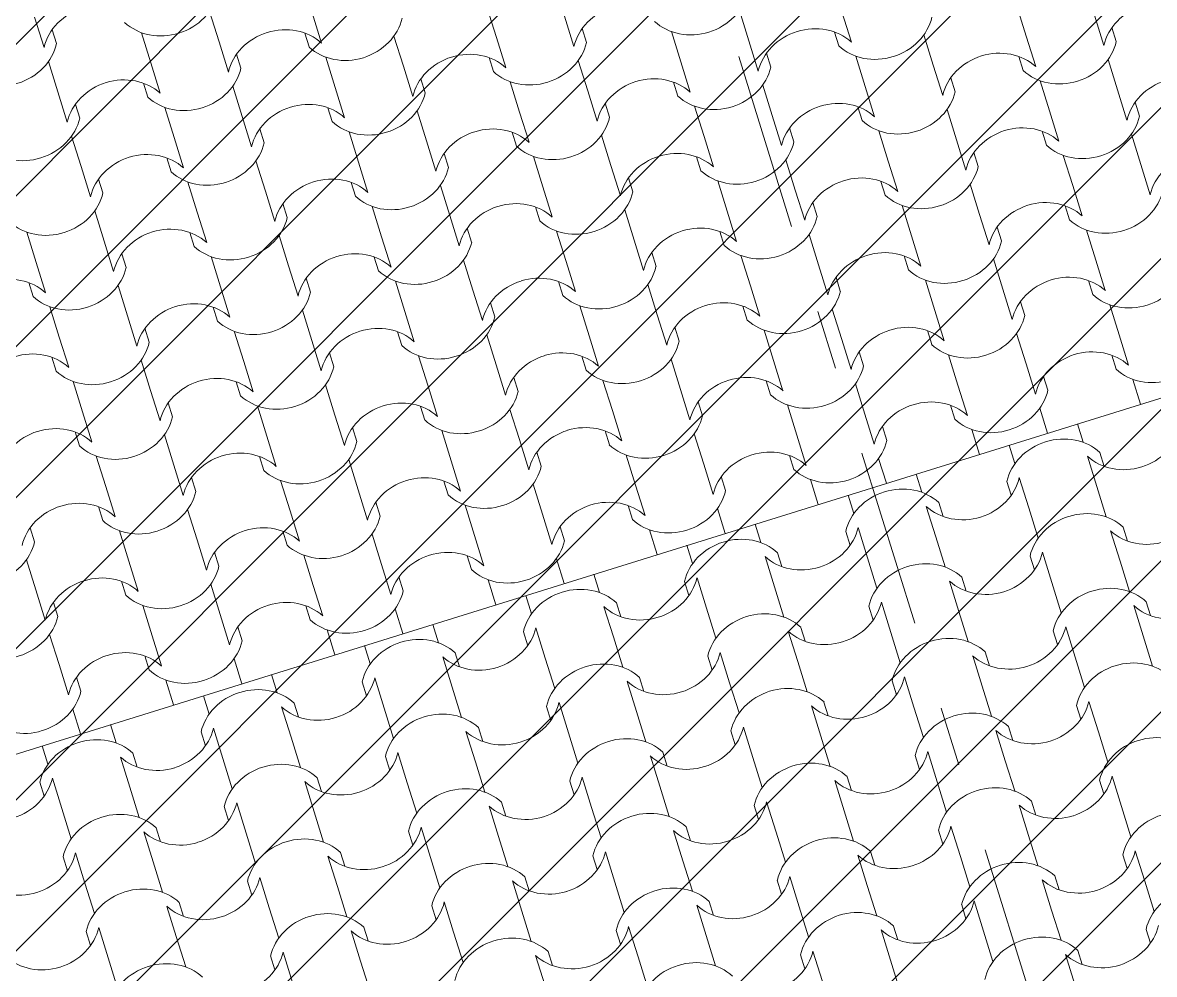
# Model space of a CAD drawing. Header units: metres. Extents: x -111189 to -108577, y -72951 to -72647.
# Drawn here: x -110192.994 to -110191.087, y -72661.361 to -72659.758 of the extents above; entities that cross this region are included whole.
import ezdxf

# ---------------------------------------------------------------- set-up
doc = ezdxf.new("R2010")
doc.units = ezdxf.units.M
doc.header["$MEASUREMENT"] = 0
doc.set_wipeout_variables(frame=1)
doc.linetypes.add('OTK - Traço Ponto CORTES_ALÇ', pattern=[0.6, 0.3, -0.15, 0, -0.15])
doc.linetypes.add('Wipeout_Contour', pattern=[1, 0, -1])
for name, color, linetype in [('02 - PASSEIOS', 7, 'Continuous'), ('03 - COBERTURA', 7, 'Continuous'), ('13 - IMPLANTAÇÃO (apoio).Layer Apoio', 7, 'Continuous'), ('14 - CORTES.Marcadores', 7, 'Continuous')]:
    doc.layers.add(name, color=color, linetype=linetype)

# ---------------------------------------------------------------- blocks, each defined once
blk = doc.blocks.new('Malha_8_1', base_point=(-111182.45, -72914.5203))
at = {"color": 254, "linetype": 'Wipeout_Contour', "lineweight": 0, "ltscale": 1861428.278801215}
blk.add_wipeout([(-111182.45, -72914.5203), (-111181.1398, -72916.9324), (-111179.283, -72920.3506), (-111178.6992, -72921.4255), (-111173.1932, -72931.5618), (-111171.3979, -72934.867), (-111163.9365, -72948.6033), (-111162.5896, -72948.18), (-111170.1617, -72934.1975), (-111171.9536, -72930.8885), (-111177.4458, -72920.7467), (-111178.0283, -72919.6711), (-111179.8807, -72916.2505), (-111181.0503, -72914.0907)], dxfattribs=at).dxf.layer = '02 - PASSEIOS'
blk = doc.blocks.new('Cobertura_1_1', base_point=(-111163.2146, -72915.6944))
at = {"layer": '03 - COBERTURA', "color": 253, "linetype": 'Continuous', "lineweight": 9}
for p, q in [((-111168.2778, -72922.245), (-111168.2619, -72922.296)), ((-111167.8102, -72922.2376), (-111167.7943, -72922.2886)), ((-111167.3846, -72922.2432), (-111167.3687, -72922.2942)), ((-111167.2119, -72922.2455), (-111167.196, -72922.2965)), ((-111166.917, -72922.2358), (-111166.9011, -72922.2868)), ((-111168.5727, -72922.2547), (-111168.5568, -72922.3057)), ((-111168.1051, -72922.2472), (-111168.0892, -72922.2983)), ((-111167.6795, -72922.2529), (-111167.6636, -72922.3039)), ((-111166.7863, -72922.2511), (-111166.7705, -72922.3021)), ((-111168.5431, -72922.2757), (-111168.5358, -72922.2991)), ((-111168.3926, -72922.2807), (-111168.3767, -72922.3317)), ((-111168.1175, -72922.2813), (-111168.1102, -72922.3048)), ((-111167.6499, -72922.2739), (-111167.6426, -72922.2974)), ((-111167.4994, -72922.2789), (-111167.4836, -72922.3299)), ((-111167.2243, -72922.2796), (-111167.217, -72922.303)), ((-111167.0738, -72922.2846), (-111167.058, -72922.3356)), ((-111166.7567, -72922.2722), (-111166.7494, -72922.2956)), ((-111168.2619, -72922.296), (-111168.2461, -72922.347)), ((-111167.967, -72922.2863), (-111167.9512, -72922.3373)), ((-111167.7943, -72922.2886), (-111167.7785, -72922.3396)), ((-111167.3687, -72922.2942), (-111167.3529, -72922.3453)), ((-111166.9011, -72922.2868), (-111166.8853, -72922.3378)), ((-111168.2323, -72922.317), (-111168.225, -72922.3405)), ((-111168.0818, -72922.322), (-111168.066, -72922.373)), ((-111167.8068, -72922.3227), (-111167.7995, -72922.3461)), ((-111167.3392, -72922.3153), (-111167.3319, -72922.3387)), ((-111167.1886, -72922.3203), (-111167.1728, -72922.3713)), ((-111166.9136, -72922.3209), (-111166.9063, -72922.3444)), ((-111168.5494, -72922.3294), (-111168.5336, -72922.3805)), ((-111168.3767, -72922.3317), (-111168.3609, -72922.3827)), ((-111167.9512, -72922.3373), (-111167.9353, -72922.3884)), ((-111167.6563, -72922.3277), (-111167.6404, -72922.3787)), ((-111167.4836, -72922.3299), (-111167.4677, -72922.3809)), ((-111167.058, -72922.3356), (-111167.0421, -72922.3866)), ((-111166.7631, -72922.3259), (-111166.7472, -72922.3769)), ((-111167.9216, -72922.3584), (-111167.9143, -72922.3818)), ((-111167.0284, -72922.3566), (-111167.0211, -72922.3801)), ((-111168.3892, -72922.3658), (-111168.3819, -72922.3892)), ((-111168.2387, -72922.3708), (-111168.2228, -72922.4218)), ((-111168.066, -72922.373), (-111168.0501, -72922.4241)), ((-111167.7711, -72922.3634), (-111167.7552, -72922.4144)), ((-111167.6404, -72922.3787), (-111167.6245, -72922.4297)), ((-111167.496, -72922.364), (-111167.4887, -72922.3875)), ((-111167.3455, -72922.369), (-111167.3296, -72922.42)), ((-111167.1728, -72922.3713), (-111167.1569, -72922.4223)), ((-111166.8779, -72922.3616), (-111166.862, -72922.4126)), ((-111166.7472, -72922.3769), (-111166.7314, -72922.4279)), ((-111168.5336, -72922.3805), (-111168.5177, -72922.4315)), ((-111166.7176, -72922.398), (-111166.7103, -72922.4214)), ((-111168.504, -72922.4015), (-111168.4967, -72922.4249)), ((-111168.3535, -72922.4065), (-111168.3376, -72922.4575)), ((-111168.0784, -72922.4071), (-111168.0711, -72922.4306)), ((-111167.9279, -72922.4121), (-111167.912, -72922.4631)), ((-111167.7552, -72922.4144), (-111167.7393, -72922.4654)), ((-111167.6108, -72922.3997), (-111167.6035, -72922.4232)), ((-111167.4603, -72922.4047), (-111167.4444, -72922.4557)), ((-111167.1852, -72922.4054), (-111167.1779, -72922.4288)), ((-111167.0347, -72922.4104), (-111167.0189, -72922.4614)), ((-111166.862, -72922.4126), (-111166.8462, -72922.4636)), ((-111168.2228, -72922.4218), (-111168.207, -72922.4728)), ((-111167.3296, -72922.42), (-111167.3138, -72922.471)), ((-111168.5103, -72922.4552), (-111168.4945, -72922.5062)), ((-111168.1932, -72922.4428), (-111168.1859, -72922.4663)), ((-111168.0427, -72922.4478), (-111168.0269, -72922.4988)), ((-111167.7677, -72922.4485), (-111167.7604, -72922.4719)), ((-111167.6171, -72922.4535), (-111167.6013, -72922.5045)), ((-111167.4444, -72922.4557), (-111167.4286, -72922.5067)), ((-111167.3001, -72922.4411), (-111167.2928, -72922.4645)), ((-111167.1495, -72922.446), (-111167.1337, -72922.4971)), ((-111166.8745, -72922.4467), (-111166.8672, -72922.4702)), ((-111166.724, -72922.4517), (-111166.7081, -72922.5027)), ((-111168.3376, -72922.4575), (-111168.3218, -72922.5085)), ((-111167.912, -72922.4631), (-111167.8962, -72922.5141)), ((-111167.0189, -72922.4614), (-111167.003, -72922.5124)), ((-111168.3501, -72922.4916), (-111168.3428, -72922.515)), ((-111167.8825, -72922.4842), (-111167.8752, -72922.5076)), ((-111167.732, -72922.4892), (-111167.7161, -72922.5402)), ((-111167.4569, -72922.4898), (-111167.4496, -72922.5133)), ((-111166.9893, -72922.4824), (-111166.982, -72922.5059)), ((-111166.8388, -72922.4874), (-111166.8229, -72922.5384)), ((-111168.4945, -72922.5062), (-111168.4786, -72922.5573)), ((-111168.1996, -72922.4966), (-111168.1837, -72922.5476)), ((-111168.0269, -72922.4988), (-111168.011, -72922.5498)), ((-111167.6013, -72922.5045), (-111167.5854, -72922.5555)), ((-111167.3064, -72922.4948), (-111167.2905, -72922.5458)), ((-111167.1337, -72922.4971), (-111167.1178, -72922.5481)), ((-111166.7081, -72922.5027), (-111166.6923, -72922.5537)), ((-111168.4649, -72922.5273), (-111168.4576, -72922.5507)), ((-111168.3144, -72922.5323), (-111168.2985, -72922.5833)), ((-111168.0393, -72922.5329), (-111168.032, -72922.5564)), ((-111167.5717, -72922.5255), (-111167.5644, -72922.549)), ((-111167.4212, -72922.5305), (-111167.4053, -72922.5815)), ((-111167.1461, -72922.5312), (-111167.1388, -72922.5546)), ((-111168.1837, -72922.5476), (-111168.1678, -72922.5986)), ((-111167.8888, -72922.5379), (-111167.8729, -72922.5889)), ((-111167.7161, -72922.5402), (-111167.7002, -72922.5912)), ((-111167.2905, -72922.5458), (-111167.2747, -72922.5968)), ((-111166.9956, -72922.5361), (-111166.9798, -72922.5872)), ((-111166.8229, -72922.5384), (-111166.8071, -72922.5894)), ((-111168.1541, -72922.5686), (-111168.1468, -72922.5921)), ((-111167.2609, -72922.5668), (-111167.2537, -72922.5903)), ((-111168.4712, -72922.581), (-111168.4554, -72922.632)), ((-111168.2985, -72922.5833), (-111168.2827, -72922.6343)), ((-111168.0036, -72922.5736), (-111167.9878, -72922.6246)), ((-111167.8729, -72922.5889), (-111167.8571, -72922.6399)), ((-111167.7285, -72922.5743), (-111167.7213, -72922.5977)), ((-111167.578, -72922.5793), (-111167.5622, -72922.6303)), ((-111167.4053, -72922.5815), (-111167.3895, -72922.6325)), ((-111167.1104, -72922.5718), (-111167.0946, -72922.6228)), ((-111166.9798, -72922.5872), (-111166.9639, -72922.6382)), ((-111166.8354, -72922.5725), (-111166.8281, -72922.5959)), ((-111166.9502, -72922.6082), (-111166.9429, -72922.6316)), ((-111168.586, -72922.6167), (-111168.5702, -72922.6677)), ((-111168.311, -72922.6174), (-111168.3037, -72922.6408)), ((-111168.1605, -72922.6224), (-111168.1446, -72922.6734)), ((-111167.9878, -72922.6246), (-111167.9719, -72922.6756)), ((-111167.8434, -72922.61), (-111167.8361, -72922.6334)), ((-111167.6929, -72922.6149), (-111167.677, -72922.666)), ((-111167.4178, -72922.6156), (-111167.4105, -72922.6391)), ((-111167.2673, -72922.6206), (-111167.2514, -72922.6716)), ((-111167.0946, -72922.6228), (-111167.0787, -72922.6739)), ((-111166.7997, -72922.6132), (-111166.7838, -72922.6642)), ((-111168.4554, -72922.632), (-111168.4395, -72922.683)), ((-111167.5622, -72922.6303), (-111167.5463, -72922.6813)), ((-111168.4258, -72922.6531), (-111168.4185, -72922.6765)), ((-111168.2753, -72922.658), (-111168.2594, -72922.7091)), ((-111168.0002, -72922.6587), (-111167.9929, -72922.6822)), ((-111167.8497, -72922.6637), (-111167.8338, -72922.7147)), ((-111167.677, -72922.666), (-111167.6611, -72922.717)), ((-111167.5326, -72922.6513), (-111167.5253, -72922.6747)), ((-111167.3821, -72922.6563), (-111167.3662, -72922.7073)), ((-111167.107, -72922.6569), (-111167.0997, -72922.6804)), ((-111166.9565, -72922.6619), (-111166.9407, -72922.7129)), ((-111166.7838, -72922.6642), (-111166.768, -72922.7152)), ((-111168.5702, -72922.6677), (-111168.5543, -72922.7187)), ((-111168.1446, -72922.6734), (-111168.1287, -72922.7244)), ((-111167.2514, -72922.6716), (-111167.2356, -72922.7226)), ((-111168.5826, -72922.7018), (-111168.5753, -72922.7253)), ((-111168.115, -72922.6944), (-111168.1077, -72922.7179)), ((-111167.9645, -72922.6994), (-111167.9487, -72922.7504)), ((-111167.6894, -72922.7), (-111167.6822, -72922.7235)), ((-111167.2218, -72922.6926), (-111167.2146, -72922.7161)), ((-111167.0713, -72922.6976), (-111167.0555, -72922.7486)), ((-111166.7963, -72922.6983), (-111166.789, -72922.7217)), ((-111168.4321, -72922.7068), (-111168.4163, -72922.7578)), ((-111168.2594, -72922.7091), (-111168.2436, -72922.7601)), ((-111167.8338, -72922.7147), (-111167.818, -72922.7657)), ((-111167.5389, -72922.705), (-111167.5231, -72922.7561)), ((-111167.3662, -72922.7073), (-111167.3504, -72922.7583)), ((-111166.9407, -72922.7129), (-111166.9248, -72922.764)), ((-111168.5469, -72922.7425), (-111168.5311, -72922.7935)), ((-111167.8043, -72922.7357), (-111167.797, -72922.7592)), ((-111167.6538, -72922.7407), (-111167.6379, -72922.7917)), ((-111167.3787, -72922.7414), (-111167.3714, -72922.7648)), ((-111166.9111, -72922.734), (-111166.9038, -72922.7574)), ((-111166.7606, -72922.739), (-111166.7447, -72922.79)), ((-111168.4163, -72922.7578), (-111168.4004, -72922.8088)), ((-111168.2719, -72922.7432), (-111168.2646, -72922.7666)), ((-111168.1214, -72922.7481), (-111168.1055, -72922.7992)), ((-111167.9487, -72922.7504), (-111167.9328, -72922.8014)), ((-111167.5231, -72922.7561), (-111167.5072, -72922.8071)), ((-111167.2282, -72922.7464), (-111167.2123, -72922.7974)), ((-111167.0555, -72922.7486), (-111167.0396, -72922.7997)), ((-111168.3867, -72922.7788), (-111168.3794, -72922.8023)), ((-111167.4935, -72922.7771), (-111167.4862, -72922.8005)), ((-111168.5311, -72922.7935), (-111168.5152, -72922.8445)), ((-111168.2362, -72922.7838), (-111168.2203, -72922.8349)), ((-111168.1055, -72922.7992), (-111168.0896, -72922.8502)), ((-111167.9611, -72922.7845), (-111167.9538, -72922.808)), ((-111167.8106, -72922.7895), (-111167.7947, -72922.8405)), ((-111167.6379, -72922.7917), (-111167.622, -72922.8428)), ((-111167.343, -72922.7821), (-111167.3271, -72922.8331)), ((-111167.2123, -72922.7974), (-111167.1965, -72922.8484)), ((-111167.0679, -72922.7827), (-111167.0606, -72922.8062)), ((-111166.9174, -72922.7877), (-111166.9016, -72922.8387)), ((-111166.7447, -72922.79), (-111166.7289, -72922.841)), ((-111167.1827, -72922.8184), (-111167.1755, -72922.8419)), ((-111168.5435, -72922.8276), (-111168.5362, -72922.8511)), ((-111168.393, -72922.8326), (-111168.3772, -72922.8836)), ((-111168.2203, -72922.8349), (-111168.2045, -72922.8859)), ((-111168.0759, -72922.8202), (-111168.0686, -72922.8436)), ((-111167.9254, -72922.8252), (-111167.9096, -72922.8762)), ((-111167.6503, -72922.8258), (-111167.6431, -72922.8493)), ((-111167.4998, -72922.8308), (-111167.484, -72922.8818)), ((-111167.3271, -72922.8331), (-111167.3113, -72922.8841)), ((-111167.0322, -72922.8234), (-111167.0164, -72922.8744)), ((-111166.7572, -72922.8241), (-111166.7499, -72922.8475)), ((-111167.7947, -72922.8405), (-111167.7789, -72922.8915)), ((-111166.9016, -72922.8387), (-111166.8857, -72922.8898)), ((-111168.5078, -72922.8683), (-111168.492, -72922.9193)), ((-111168.2328, -72922.8689), (-111168.2255, -72922.8924)), ((-111168.0823, -72922.8739), (-111168.0664, -72922.9249)), ((-111167.9096, -72922.8762), (-111167.8937, -72922.9272)), ((-111167.7652, -72922.8615), (-111167.7579, -72922.885)), ((-111167.6147, -72922.8665), (-111167.5988, -72922.9175)), ((-111167.3396, -72922.8672), (-111167.3323, -72922.8906)), ((-111167.1891, -72922.8722), (-111167.1732, -72922.9232)), ((-111167.0164, -72922.8744), (-111167.0005, -72922.9254)), ((-111166.872, -72922.8598), (-111166.8647, -72922.8832)), ((-111166.7215, -72922.8648), (-111166.7084, -72922.9067)), ((-111168.3772, -72922.8836), (-111168.3613, -72922.9346)), ((-111167.484, -72922.8818), (-111167.4681, -72922.9329)), ((-111168.3476, -72922.9046), (-111168.3403, -72922.9281)), ((-111168.1971, -72922.9096), (-111168.1812, -72922.9606)), ((-111167.922, -72922.9103), (-111167.9147, -72922.9337)), ((-111167.4544, -72922.9029), (-111167.4471, -72922.9263)), ((-111167.3039, -72922.9079), (-111167.288, -72922.9589)), ((-111167.0288, -72922.9085), (-111167.0215, -72922.932)), ((-111166.8783, -72922.9135), (-111166.8653, -72922.9554)), ((-111168.492, -72922.9193), (-111168.4761, -72922.9703)), ((-111168.0664, -72922.9249), (-111168.0505, -72922.976)), ((-111167.7715, -72922.9153), (-111167.7556, -72922.9663)), ((-111167.5988, -72922.9175), (-111167.5829, -72922.9685)), ((-111167.1732, -72922.9232), (-111167.1574, -72922.9742)), ((-111168.0368, -72922.946), (-111168.0295, -72922.9694)), ((-111167.8863, -72922.951), (-111167.8705, -72923.002)), ((-111167.6112, -72922.9516), (-111167.6039, -72922.9751)), ((-111167.1436, -72922.9442), (-111167.1363, -72922.9677)), ((-111166.9931, -72922.9492), (-111166.9801, -72922.9911)), ((-111168.5044, -72922.9534), (-111168.4971, -72922.9768)), ((-111168.3539, -72922.9584), (-111168.3381, -72923.0094)), ((-111168.1812, -72922.9606), (-111168.1654, -72923.0117)), ((-111167.7556, -72922.9663), (-111167.7398, -72923.0173)), ((-111167.4607, -72922.9566), (-111167.4449, -72923.0076)), ((-111167.288, -72922.9589), (-111167.2722, -72923.0099)), ((-111167.7261, -72922.9873), (-111167.7188, -72923.0108)), ((-111168.4687, -72922.9941), (-111168.4529, -72923.0451)), ((-111168.3381, -72923.0094), (-111168.3222, -72923.0604)), ((-111168.1937, -72922.9947), (-111168.1864, -72923.0182)), ((-111168.0432, -72922.9997), (-111168.0273, -72923.0507)), ((-111167.8705, -72923.002), (-111167.8546, -72923.053)), ((-111167.5756, -72922.9923), (-111167.5597, -72923.0433)), ((-111167.4449, -72923.0076), (-111167.429, -72923.0586)), ((-111167.3005, -72922.993), (-111167.2932, -72923.0164)), ((-111167.15, -72922.998), (-111167.1369, -72923.0399)), ((-111167.4153, -72923.0287), (-111167.408, -72923.0521)), ((-111168.4529, -72923.0451), (-111168.437, -72923.0961)), ((-111168.3085, -72923.0304), (-111168.3012, -72923.0539)), ((-111168.158, -72923.0354), (-111168.1421, -72923.0864)), ((-111167.8829, -72923.0361), (-111167.8756, -72923.0595)), ((-111167.7324, -72923.0411), (-111167.7165, -72923.0921)), ((-111167.5597, -72923.0433), (-111167.5438, -72923.0943)), ((-111167.2648, -72923.0337), (-111167.2518, -72923.0756)), ((-111168.0273, -72923.0507), (-111168.0114, -72923.1018)), ((-111168.4653, -72923.0792), (-111168.458, -72923.1026)), ((-111168.3148, -72923.0842), (-111168.2989, -72923.1352)), ((-111167.9977, -72923.0718), (-111167.9904, -72923.0952)), ((-111167.8472, -72923.0768), (-111167.8313, -72923.1278)), ((-111167.5721, -72923.0774), (-111167.5648, -72923.1009)), ((-111167.4216, -72923.0824), (-111167.4086, -72923.1243)), ((-111168.1421, -72923.0864), (-111168.1263, -72923.1374)), ((-111167.7165, -72923.0921), (-111167.7007, -72923.1431)), ((-111168.5801, -72923.1149), (-111168.5728, -72923.1383)), ((-111168.4296, -72923.1199), (-111168.4138, -72923.1709)), ((-111168.1546, -72923.1205), (-111168.1473, -72923.144)), ((-111167.687, -72923.1131), (-111167.6797, -72923.1366)), ((-111167.5364, -72923.1181), (-111167.5234, -72923.16)), ((-111168.2989, -72923.1352), (-111168.2831, -72923.1862)), ((-111168.004, -72923.1255), (-111167.9882, -72923.1765)), ((-111167.8313, -72923.1278), (-111167.8155, -72923.1788)), ((-111168.2694, -72923.1562), (-111168.2621, -72923.1797)), ((-111168.1189, -72923.1612), (-111168.103, -72923.2122)), ((-111167.8438, -72923.1619), (-111167.8365, -72923.1853)), ((-111168.5865, -72923.1686), (-111168.5706, -72923.2196)), ((-111168.4138, -72923.1709), (-111168.3979, -72923.2219)), ((-111167.9882, -72923.1765), (-111167.9723, -72923.2275)), ((-111167.6933, -72923.1669), (-111167.6803, -72923.2088)), ((-111167.9586, -72923.1976), (-111167.9513, -72923.221)), ((-111168.5706, -72923.2196), (-111168.5547, -72923.2706)), ((-111168.4262, -72923.205), (-111168.4189, -72923.2284)), ((-111168.2757, -72923.21), (-111168.2598, -72923.261)), ((-111168.103, -72923.2122), (-111168.0871, -72923.2632)), ((-111167.8081, -72923.2025), (-111167.7951, -72923.2445)), ((-111168.541, -72923.2407), (-111168.5337, -72923.2641)), ((-111168.3905, -72923.2457), (-111168.3747, -72923.2967)), ((-111168.1155, -72923.2463), (-111168.1082, -72923.2698)), ((-111167.9649, -72923.2513), (-111167.9519, -72923.2932)), ((-111168.2598, -72923.261), (-111168.244, -72923.312)), ((-111168.5474, -72923.2944), (-111168.5315, -72923.3454)), ((-111168.2303, -72923.282), (-111168.223, -72923.3055)), ((-111168.0798, -72923.287), (-111168.0667, -72923.3289)), ((-111168.3747, -72923.2967), (-111168.3588, -72923.3477)), ((-111168.3871, -72923.3308), (-111168.3798, -72923.3542)), ((-111168.5315, -72923.3454), (-111168.5156, -72923.3964)), ((-111168.2366, -72923.3358), (-111168.2236, -72923.3777)), ((-111168.5019, -72923.3665), (-111168.4946, -72923.3899)), ((-111168.3514, -72923.3714), (-111168.3384, -72923.4133)), ((-111168.5083, -72923.4202), (-111168.4952, -72923.4621))]:
    blk.add_line(p, q, dxfattribs=at)
at = {"layer": '03 - COBERTURA', "color": 7, "linetype": 'Continuous', "lineweight": 13, "flags": 128}
blk.add_lwpolyline([(-111162.6239, -72921.6369), (-111168.7832, -72923.5516)], dxfattribs=at)
at = {"layer": '03 - COBERTURA', "color": 253, "linetype": 'Continuous', "lineweight": 9}
for centre, major_axis, start_param, end_param in [((-111168.3533, -72922.2045), (0.0878, 0.0273), 3.607672, 5.817106), ((-111167.4601, -72922.2027), (0.0878, 0.0273), 3.607672, 5.817106), ((-111168.4672, -72922.3163), (0.0883, 0.0274), 1.573772, 2.670554), ((-111167.574, -72922.3146), (0.0883, 0.0274), 1.573772, 2.670554), ((-111166.6809, -72922.3128), (0.0883, 0.0274), 1.573772, 2.670554), ((-111168.0425, -72922.2459), (0.0878, 0.0273), 3.607672, 5.817106), ((-111167.1494, -72922.2441), (0.0878, 0.0273), 3.607672, 5.817106), ((-111168.1565, -72922.3577), (0.0883, 0.0274), 1.573772, 2.670554), ((-111168.157, -72922.3578), (0.0883, 0.0274), 0.471039, 1.56782), ((-111167.2633, -72922.3559), (0.0883, 0.0274), 1.573772, 2.670554), ((-111167.2638, -72922.3561), (0.0883, 0.0274), 0.471039, 1.56782), ((-111168.625, -72922.289), (0.0878, 0.0273), 3.607672, 5.817106), ((-111167.7318, -72922.2872), (0.0878, 0.0273), 3.607672, 5.817106), ((-111166.8386, -72922.2854), (0.0878, 0.0273), 3.607672, 5.817106), ((-111167.8457, -72922.399), (0.0883, 0.0274), 1.573772, 2.670554), ((-111167.8462, -72922.3992), (0.0883, 0.0274), 0.471039, 1.56782), ((-111166.9525, -72922.3972), (0.0883, 0.0274), 1.573772, 2.670554), ((-111166.953, -72922.3974), (0.0883, 0.0274), 0.471039, 1.56782), ((-111168.3142, -72922.3303), (0.0878, 0.0273), 3.607672, 5.817106), ((-111167.421, -72922.3285), (0.0878, 0.0273), 3.607672, 5.817106), ((-111168.4286, -72922.4423), (0.0883, 0.0274), 0.471039, 1.56782), ((-111167.5355, -72922.4405), (0.0883, 0.0274), 0.471039, 1.56782), ((-111168.4281, -72922.4421), (0.0883, 0.0274), 1.573772, 2.670554), ((-111167.5349, -72922.4404), (0.0883, 0.0274), 1.573772, 2.670554), ((-111167.1103, -72922.3699), (0.0878, 0.0273), 3.607672, 5.817106), ((-111166.6418, -72922.4386), (0.0883, 0.0274), 1.573772, 2.670554), ((-111168.1179, -72922.4836), (0.0883, 0.0274), 0.471039, 1.56782), ((-111168.0034, -72922.3716), (0.0878, 0.0273), 3.607672, 5.817106), ((-111167.2247, -72922.4819), (0.0883, 0.0274), 0.471039, 1.56782), ((-111168.1174, -72922.4835), (0.0883, 0.0274), 1.573772, 2.670554), ((-111167.2242, -72922.4817), (0.0883, 0.0274), 1.573772, 2.670554), ((-111168.5859, -72922.4147), (0.0878, 0.0273), 3.607672, 5.817106), ((-111167.8071, -72922.525), (0.0883, 0.0274), 0.471039, 1.56782), ((-111167.6927, -72922.413), (0.0878, 0.0273), 3.607672, 5.817106), ((-111166.9139, -72922.5232), (0.0883, 0.0274), 0.471039, 1.56782), ((-111166.7995, -72922.4112), (0.0878, 0.0273), 3.607672, 5.817106), ((-111167.8066, -72922.5248), (0.0883, 0.0274), 1.573772, 2.670554), ((-111166.9134, -72922.523), (0.0883, 0.0274), 1.573772, 2.670554), ((-111168.2751, -72922.4561), (0.0878, 0.0273), 3.607672, 5.817106), ((-111167.3819, -72922.4543), (0.0878, 0.0273), 3.607672, 5.817106), ((-111168.389, -72922.5679), (0.0883, 0.0274), 1.573772, 2.670554), ((-111168.3895, -72922.5681), (0.0883, 0.0274), 0.471039, 1.56782), ((-111167.4958, -72922.5661), (0.0883, 0.0274), 1.573772, 2.670554), ((-111167.4964, -72922.5663), (0.0883, 0.0274), 0.471039, 1.56782), ((-111166.6027, -72922.5644), (0.0883, 0.0274), 1.573772, 2.670554), ((-111167.9643, -72922.4974), (0.0878, 0.0273), 3.607672, 5.817106), ((-111167.0712, -72922.4957), (0.0878, 0.0273), 3.607672, 5.817106), ((-111168.0782, -72922.6092), (0.0883, 0.0274), 1.573772, 2.670554), ((-111168.0788, -72922.6094), (0.0883, 0.0274), 0.471039, 1.56782), ((-111167.1851, -72922.6075), (0.0883, 0.0274), 1.573772, 2.670554), ((-111167.1856, -72922.6076), (0.0883, 0.0274), 0.471039, 1.56782), ((-111168.5468, -72922.5405), (0.0878, 0.0273), 3.607672, 5.817106), ((-111167.6536, -72922.5388), (0.0878, 0.0273), 3.607672, 5.817106), ((-111166.7604, -72922.537), (0.0878, 0.0273), 3.607672, 5.817106), ((-111167.768, -72922.6508), (0.0883, 0.0274), 0.471039, 1.56782), ((-111166.8748, -72922.649), (0.0883, 0.0274), 0.471039, 1.56782), ((-111167.7675, -72922.6506), (0.0883, 0.0274), 1.573772, 2.670554), ((-111166.8743, -72922.6488), (0.0883, 0.0274), 1.573772, 2.670554), ((-111168.3504, -72922.6939), (0.0883, 0.0274), 0.471039, 1.56782), ((-111168.236, -72922.5819), (0.0878, 0.0273), 3.607672, 5.817106), ((-111167.4573, -72922.6921), (0.0883, 0.0274), 0.471039, 1.56782), ((-111167.3428, -72922.5801), (0.0878, 0.0273), 3.607672, 5.817106), ((-111168.3499, -72922.6937), (0.0883, 0.0274), 1.573772, 2.670554), ((-111167.4567, -72922.6919), (0.0883, 0.0274), 1.573772, 2.670554), ((-111167.9252, -72922.6232), (0.0878, 0.0273), 3.607672, 5.817106), ((-111167.1465, -72922.7334), (0.0883, 0.0274), 0.471039, 1.56782), ((-111167.0321, -72922.6215), (0.0878, 0.0273), 3.607672, 5.817106), ((-111168.0391, -72922.735), (0.0883, 0.0274), 1.573772, 2.670554), ((-111168.0397, -72922.7352), (0.0883, 0.0274), 0.471039, 1.56782), ((-111167.146, -72922.7333), (0.0883, 0.0274), 1.573772, 2.670554), ((-111168.5077, -72922.6663), (0.0878, 0.0273), 3.607672, 5.817106), ((-111167.6145, -72922.6646), (0.0878, 0.0273), 3.607672, 5.817106), ((-111166.7213, -72922.6628), (0.0878, 0.0273), 3.607672, 5.817106), ((-111168.6221, -72922.7783), (0.0883, 0.0274), 0.471039, 1.56782), ((-111167.7284, -72922.7764), (0.0883, 0.0274), 1.573772, 2.670554), ((-111167.7289, -72922.7765), (0.0883, 0.0274), 0.471039, 1.56782), ((-111166.8352, -72922.7746), (0.0883, 0.0274), 1.573772, 2.670554), ((-111166.8357, -72922.7748), (0.0883, 0.0274), 0.471039, 1.56782), ((-111168.1969, -72922.7077), (0.0878, 0.0273), 3.607672, 5.817106), ((-111167.3037, -72922.7059), (0.0878, 0.0273), 3.607672, 5.817106), ((-111168.3108, -72922.8195), (0.0883, 0.0274), 1.573772, 2.670554), ((-111168.3113, -72922.8196), (0.0883, 0.0274), 0.471039, 1.56782), ((-111167.4176, -72922.8177), (0.0883, 0.0274), 1.573772, 2.670554), ((-111167.4182, -72922.8179), (0.0883, 0.0274), 0.471039, 1.56782), ((-111167.8861, -72922.749), (0.0878, 0.0273), 3.607672, 5.817106), ((-111166.993, -72922.7472), (0.0878, 0.0273), 3.607672, 5.817106), ((-111168.0006, -72922.861), (0.0883, 0.0274), 0.471039, 1.56782), ((-111167.1074, -72922.8592), (0.0883, 0.0274), 0.471039, 1.56782), ((-111168, -72922.8608), (0.0883, 0.0274), 1.573772, 2.670554), ((-111167.1069, -72922.8591), (0.0883, 0.0274), 1.573772, 2.670554), ((-111166.6822, -72922.7886), (0.0878, 0.0273), 3.607672, 5.817106), ((-111168.583, -72922.9041), (0.0883, 0.0274), 0.471039, 1.56782), ((-111168.4686, -72922.7921), (0.0878, 0.0273), 3.607672, 5.817106), ((-111167.6898, -72922.9023), (0.0883, 0.0274), 0.471039, 1.56782), ((-111167.5754, -72922.7903), (0.0878, 0.0273), 3.607672, 5.817106), ((-111166.7966, -72922.9006), (0.0883, 0.0274), 0.471039, 1.56782), ((-111167.6893, -72922.9022), (0.0883, 0.0274), 1.573772, 2.670554), ((-111166.7961, -72922.9004), (0.0883, 0.0274), 1.573772, 2.670554), ((-111168.1578, -72922.8335), (0.0878, 0.0273), 3.607672, 5.817106), ((-111167.379, -72922.9437), (0.0883, 0.0274), 0.471039, 1.56782), ((-111167.2646, -72922.8317), (0.0878, 0.0273), 3.607672, 5.817106), ((-111168.2717, -72922.9453), (0.0883, 0.0274), 1.573772, 2.670554), ((-111168.2722, -72922.9454), (0.0883, 0.0274), 0.471039, 1.56782), ((-111167.3785, -72922.9435), (0.0883, 0.0274), 1.573772, 2.670554), ((-111167.847, -72922.8748), (0.0878, 0.0273), 3.607672, 5.817106), ((-111166.9539, -72922.873), (0.0878, 0.0273), 3.607672, 5.817106), ((-111167.9609, -72922.9866), (0.0883, 0.0274), 1.573772, 2.670554), ((-111167.9615, -72922.9868), (0.0883, 0.0274), 0.471039, 1.56782), ((-111167.0678, -72922.9848), (0.0883, 0.0274), 1.573772, 2.670554), ((-111167.0683, -72922.985), (0.0883, 0.0274), 0.471039, 1.56782), ((-111168.4295, -72922.9179), (0.0878, 0.0273), 3.607672, 5.817106), ((-111167.5363, -72922.9161), (0.0878, 0.0273), 3.607672, 5.817106), ((-111168.5434, -72923.0297), (0.0883, 0.0274), 1.573772, 2.670554), ((-111168.5439, -72923.0299), (0.0883, 0.0274), 0.471039, 1.56782), ((-111167.6502, -72923.028), (0.0883, 0.0274), 1.573772, 2.670554), ((-111167.6507, -72923.0281), (0.0883, 0.0274), 0.471039, 1.56782), ((-111168.1187, -72922.9592), (0.0878, 0.0273), 3.607672, 5.817106), ((-111167.2255, -72922.9575), (0.0878, 0.0273), 3.607672, 5.817106), ((-111168.2331, -72923.0712), (0.0883, 0.0274), 0.471039, 1.56782), ((-111167.3399, -72923.0695), (0.0883, 0.0274), 0.471039, 1.56782), ((-111168.2326, -72923.0711), (0.0883, 0.0274), 1.573772, 2.670554), ((-111167.3394, -72923.0693), (0.0883, 0.0274), 1.573772, 2.670554), ((-111167.9224, -72923.1126), (0.0883, 0.0274), 0.471039, 1.56782), ((-111167.8079, -72923.0006), (0.0878, 0.0273), 3.607672, 5.817106), ((-111167.9218, -72923.1124), (0.0883, 0.0274), 1.573772, 2.670554), ((-111168.3903, -72923.0437), (0.0878, 0.0273), 3.607672, 5.817106), ((-111167.6116, -72923.1539), (0.0883, 0.0274), 0.471039, 1.56782), ((-111167.4972, -72923.0419), (0.0878, 0.0273), 3.607672, 5.817106), ((-111168.5043, -72923.1555), (0.0883, 0.0274), 1.573772, 2.670554), ((-111168.5048, -72923.1557), (0.0883, 0.0274), 0.471039, 1.56782), ((-111167.6111, -72923.1537), (0.0883, 0.0274), 1.573772, 2.670554), ((-111168.0796, -72923.085), (0.0878, 0.0273), 3.607672, 5.817106), ((-111168.1935, -72923.1969), (0.0883, 0.0274), 1.573772, 2.670554), ((-111168.194, -72923.197), (0.0883, 0.0274), 0.471039, 1.56782), ((-111168.662, -72923.1281), (0.0878, 0.0273), 3.607672, 5.817106), ((-111167.7688, -72923.1264), (0.0878, 0.0273), 3.607672, 5.817106), ((-111167.8827, -72923.2382), (0.0883, 0.0274), 1.573772, 2.670554), ((-111167.8833, -72923.2384), (0.0883, 0.0274), 0.471039, 1.56782), ((-111168.3512, -72923.1695), (0.0878, 0.0273), 3.607672, 5.817106), ((-111168.4657, -72923.2815), (0.0883, 0.0274), 0.471039, 1.56782), ((-111168.4652, -72923.2813), (0.0883, 0.0274), 1.573772, 2.670554), ((-111168.1549, -72923.3228), (0.0883, 0.0274), 0.471039, 1.56782), ((-111168.0405, -72923.2108), (0.0878, 0.0273), 3.607672, 5.817106), ((-111168.1544, -72923.3226), (0.0883, 0.0274), 1.573772, 2.670554), ((-111168.6229, -72923.2539), (0.0878, 0.0273), 3.607672, 5.817106), ((-111168.3121, -72923.2953), (0.0878, 0.0273), 3.607672, 5.817106), ((-111168.426, -72923.4071), (0.0883, 0.0274), 1.573772, 2.670554), ((-111168.4266, -72923.4073), (0.0883, 0.0274), 0.471039, 1.56782), ((-111168.5838, -72923.3797), (0.0878, 0.0273), 3.607672, 5.817106)]:
    blk.add_ellipse(centre, major_axis=major_axis, ratio=0.876216, start_param=start_param, end_param=end_param, dxfattribs=at)
blk = doc.blocks.new('*X120', base_point=(-110957.0649, -73026.2797))
at = {"layer": '03 - COBERTURA', "color": 253, "linetype": 'Continuous', "lineweight": 9}
for p, q in [((-111166.8055, -72922.9707), (-111166.8151, -72922.9398)), ((-111166.9203, -72923.0064), (-111166.9299, -72922.9755)), ((-111166.7698, -72923.0114), (-111166.7771, -72922.9879)), ((-111166.7822, -72923.0455), (-111166.7981, -72922.9944)), ((-111167.0771, -72923.0551), (-111167.0867, -72923.0243)), ((-111166.9266, -72923.0601), (-111166.9339, -72923.0367)), ((-111166.897, -72923.0812), (-111166.9129, -72923.0301)), ((-111166.7664, -72923.0965), (-111166.7822, -72923.0455)), ((-111167.1919, -72923.0908), (-111167.2015, -72923.0599)), ((-111167.0539, -72923.1299), (-111167.0697, -72923.0789)), ((-111167.0414, -72923.0958), (-111167.0487, -72923.0724)), ((-111166.8812, -72923.1322), (-111166.897, -72923.0812)), ((-111167.3488, -72923.1396), (-111167.3584, -72923.1087)), ((-111167.1983, -72923.1446), (-111167.2056, -72923.1211)), ((-111167.1687, -72923.1656), (-111167.1845, -72923.1146)), ((-111166.7431, -72923.1712), (-111166.759, -72923.1202)), ((-111166.7307, -72923.1372), (-111166.738, -72923.1137)), ((-111167.038, -72923.1809), (-111167.0539, -72923.1299)), ((-111167.4636, -72923.1753), (-111167.4732, -72923.1444)), ((-111167.3131, -72923.1803), (-111167.3204, -72923.1568)), ((-111166.8579, -72923.2069), (-111166.8738, -72923.1559)), ((-111167.3255, -72923.2144), (-111167.3414, -72923.1633)), ((-111167.1528, -72923.2166), (-111167.1687, -72923.1656)), ((-111166.8875, -72923.1859), (-111166.8948, -72923.1625)), ((-111166.7273, -72923.2223), (-111166.7431, -72923.1712)), ((-111167.6204, -72923.224), (-111167.63, -72923.1931)), ((-111167.4403, -72923.25), (-111167.4562, -72923.199)), ((-111167.0023, -72923.2216), (-111167.0096, -72923.1982)), ((-111167.4699, -72923.229), (-111167.4772, -72923.2056)), ((-111167.3097, -72923.2654), (-111167.3255, -72923.2144)), ((-111167.0148, -72923.2557), (-111167.0306, -72923.2047)), ((-111166.8421, -72923.258), (-111166.8579, -72923.2069)), ((-111167.7352, -72923.2597), (-111167.7448, -72923.2288)), ((-111167.5972, -72923.2988), (-111167.613, -72923.2478)), ((-111167.5847, -72923.2647), (-111167.592, -72923.2413)), ((-111167.4245, -72923.3011), (-111167.4403, -72923.25)), ((-111167.1592, -72923.2704), (-111167.1665, -72923.2469)), ((-111167.1296, -72923.2914), (-111167.1454, -72923.2404)), ((-111166.9989, -72923.3067), (-111167.0148, -72923.2557)), ((-111166.704, -72923.297), (-111166.7199, -72923.246)), ((-111166.6916, -72923.2629), (-111166.6989, -72923.2395)), ((-111167.8921, -72923.3085), (-111167.9017, -72923.2776)), ((-111167.7416, -72923.3135), (-111167.7489, -72923.29)), ((-111167.712, -72923.3345), (-111167.7279, -72923.2835)), ((-111167.2864, -72923.3401), (-111167.3023, -72923.2891)), ((-111167.274, -72923.3061), (-111167.2813, -72923.2826)), ((-111167.1137, -72923.3424), (-111167.1296, -72923.2914)), ((-111166.8484, -72923.3117), (-111166.8557, -72923.2882)), ((-111166.8188, -72923.3327), (-111166.8347, -72923.2817)), ((-111168.0069, -72923.3442), (-111168.0165, -72923.3133)), ((-111167.5813, -72923.3498), (-111167.5972, -72923.2988)), ((-111166.6882, -72923.3481), (-111166.704, -72923.297)), ((-111167.8688, -72923.3833), (-111167.8847, -72923.3322)), ((-111167.8564, -72923.3492), (-111167.8637, -72923.3257)), ((-111167.4308, -72923.3548), (-111167.4381, -72923.3314)), ((-111167.4012, -72923.3758), (-111167.4171, -72923.3248)), ((-111166.9757, -72923.3815), (-111166.9915, -72923.3305)), ((-111166.9632, -72923.3474), (-111166.9705, -72923.3239)), ((-111166.803, -72923.3837), (-111166.8188, -72923.3327)), ((-111167.6961, -72923.3855), (-111167.712, -72923.3345)), ((-111167.2706, -72923.3912), (-111167.2864, -72923.3401)), ((-111168.1637, -72923.3929), (-111168.1733, -72923.362)), ((-111167.9837, -72923.4189), (-111167.9995, -72923.3679)), ((-111167.5456, -72923.3905), (-111167.5529, -72923.367)), ((-111167.0905, -72923.4172), (-111167.1063, -72923.3662)), ((-111168.0132, -72923.3979), (-111168.0205, -72923.3745)), ((-111167.853, -72923.4343), (-111167.8688, -72923.3833)), ((-111167.5581, -72923.4246), (-111167.5739, -72923.3736)), ((-111167.3854, -72923.4269), (-111167.4012, -72923.3758)), ((-111167.1201, -72923.3961), (-111167.1274, -72923.3727)), ((-111166.9598, -72923.4325), (-111166.9757, -72923.3815)), ((-111168.2786, -72923.4286), (-111168.2882, -72923.3977)), ((-111168.1281, -72923.4336), (-111168.1353, -72923.4102)), ((-111167.6729, -72923.4603), (-111167.6888, -72923.4093)), ((-111167.2349, -72923.4318), (-111167.2422, -72923.4084)), ((-111166.7797, -72923.4585), (-111166.7956, -72923.4075)), ((-111168.1405, -72923.4677), (-111168.1564, -72923.4167)), ((-111167.9678, -72923.47), (-111167.9837, -72923.4189)), ((-111167.7025, -72923.4393), (-111167.7098, -72923.4158)), ((-111167.5422, -72923.4756), (-111167.5581, -72923.4246)), ((-111167.2473, -72923.4659), (-111167.2632, -72923.4149)), ((-111167.0746, -72923.4682), (-111167.0905, -72923.4172)), ((-111166.8093, -72923.4375), (-111166.8166, -72923.414)), ((-111168.4354, -72923.4774), (-111168.445, -72923.4465)), ((-111168.2849, -72923.4824), (-111168.2922, -72923.4589)), ((-111168.2553, -72923.5034), (-111168.2712, -72923.4524)), ((-111167.8297, -72923.509), (-111167.8456, -72923.458)), ((-111167.8173, -72923.4749), (-111167.8246, -72923.4515)), ((-111167.657, -72923.5113), (-111167.6729, -72923.4603)), ((-111167.3917, -72923.4806), (-111167.399, -72923.4571)), ((-111167.3621, -72923.5016), (-111167.378, -72923.4506)), ((-111167.2315, -72923.5169), (-111167.2473, -72923.4659)), ((-111166.9366, -72923.5073), (-111166.9524, -72923.4563)), ((-111166.9241, -72923.4732), (-111166.9314, -72923.4497)), ((-111166.7639, -72923.5095), (-111166.7797, -72923.4585)), ((-111168.5502, -72923.5131), (-111168.5598, -72923.4822)), ((-111168.1246, -72923.5187), (-111168.1405, -72923.4677)), ((-111168.4122, -72923.5521), (-111168.428, -72923.5011)), ((-111168.3997, -72923.5181), (-111168.407, -72923.4946)), ((-111168.2395, -72923.5544), (-111168.2553, -72923.5034)), ((-111167.9741, -72923.5237), (-111167.9814, -72923.5002)), ((-111167.9446, -72923.5447), (-111167.9604, -72923.4937)), ((-111167.519, -72923.5504), (-111167.5348, -72923.4994)), ((-111167.5065, -72923.5163), (-111167.5138, -72923.4928)), ((-111167.3463, -72923.5526), (-111167.3621, -72923.5016)), ((-111167.081, -72923.5219), (-111167.0883, -72923.4985)), ((-111167.0514, -72923.543), (-111167.0672, -72923.492)), ((-111167.8139, -72923.5601), (-111167.8297, -72923.509)), ((-111166.9207, -72923.5583), (-111166.9366, -72923.5073)), ((-111168.5566, -72923.5668), (-111168.5638, -72923.5434)), ((-111168.527, -72923.5878), (-111168.5428, -72923.5368)), ((-111168.1014, -72923.5935), (-111168.1173, -72923.5425)), ((-111168.089, -72923.5594), (-111168.0962, -72923.5359)), ((-111167.6634, -72923.565), (-111167.6707, -72923.5416)), ((-111167.6338, -72923.5861), (-111167.6497, -72923.5351)), ((-111167.2082, -72923.5917), (-111167.2241, -72923.5407)), ((-111167.1958, -72923.5576), (-111167.2031, -72923.5342)), ((-111167.0355, -72923.594), (-111167.0514, -72923.543)), ((-111166.7702, -72923.5633), (-111166.7775, -72923.5398)), ((-111166.7406, -72923.5843), (-111166.7565, -72923.5333)), ((-111168.3963, -72923.6032), (-111168.4122, -72923.5521)), ((-111167.9287, -72923.5957), (-111167.9446, -72923.5447)), ((-111167.5031, -72923.6014), (-111167.519, -72923.5504)), ((-111168.2162, -72923.6292), (-111168.2321, -72923.5782)), ((-111167.7782, -72923.6007), (-111167.7855, -72923.5773)), ((-111167.323, -72923.6274), (-111167.3389, -72923.5764)), ((-111166.8975, -72923.6331), (-111166.9133, -72923.582)), ((-111166.885, -72923.599), (-111166.8923, -72923.5755)), ((-111168.5111, -72923.6389), (-111168.527, -72923.5878)), ((-111168.2458, -72923.6082), (-111168.2531, -72923.5847)), ((-111168.0855, -72923.6445), (-111168.1014, -72923.5935)), ((-111167.7906, -72923.6348), (-111167.8065, -72923.5838)), ((-111167.6179, -72923.6371), (-111167.6338, -72923.5861)), ((-111167.3526, -72923.6064), (-111167.3599, -72923.5829)), ((-111167.1924, -72923.6427), (-111167.2082, -72923.5917)), ((-111166.7248, -72923.6353), (-111166.7406, -72923.5843)), ((-111167.9055, -72923.6705), (-111167.9213, -72923.6195)), ((-111167.4674, -72923.6421), (-111167.4747, -72923.6186)), ((-111167.0123, -72923.6688), (-111167.0281, -72923.6177)), ((-111168.3731, -72923.6779), (-111168.3889, -72923.6269)), ((-111168.3606, -72923.6438), (-111168.3679, -72923.6204)), ((-111168.2004, -72923.6802), (-111168.2162, -72923.6292)), ((-111167.935, -72923.6495), (-111167.9423, -72923.626)), ((-111167.7748, -72923.6858), (-111167.7906, -72923.6348)), ((-111167.4799, -72923.6762), (-111167.4957, -72923.6252)), ((-111167.3072, -72923.6784), (-111167.323, -72923.6274)), ((-111167.0419, -72923.6477), (-111167.0491, -72923.6243)), ((-111166.8816, -72923.6841), (-111166.8975, -72923.6331)), ((-111168.5175, -72923.6926), (-111168.5247, -72923.6691)), ((-111168.4879, -72923.7136), (-111168.5037, -72923.6626)), ((-111168.0623, -72923.7193), (-111168.0782, -72923.6683)), ((-111168.0499, -72923.6852), (-111168.0571, -72923.6617)), ((-111167.8896, -72923.7215), (-111167.9055, -72923.6705)), ((-111167.6243, -72923.6908), (-111167.6316, -72923.6674)), ((-111167.5947, -72923.7119), (-111167.6106, -72923.6608)), ((-111167.464, -72923.7272), (-111167.4799, -72923.6762)), ((-111167.1691, -72923.7175), (-111167.185, -72923.6665)), ((-111167.1567, -72923.6834), (-111167.164, -72923.66)), ((-111166.9964, -72923.7198), (-111167.0123, -72923.6688)), ((-111166.7311, -72923.6891), (-111166.7384, -72923.6656)), ((-111166.7015, -72923.7101), (-111166.7174, -72923.6591)), ((-111168.3572, -72923.729), (-111168.3731, -72923.6779)), ((-111168.472, -72923.7646), (-111168.4879, -72923.7136)), ((-111168.2067, -72923.7339), (-111168.214, -72923.7105)), ((-111168.1771, -72923.755), (-111168.193, -72923.704)), ((-111167.7515, -72923.7606), (-111167.7674, -72923.7096)), ((-111167.7391, -72923.7265), (-111167.7464, -72923.7031)), ((-111167.5788, -72923.7629), (-111167.5947, -72923.7119)), ((-111167.3135, -72923.7322), (-111167.3208, -72923.7087)), ((-111167.2839, -72923.7532), (-111167.2998, -72923.7022)), ((-111166.8584, -72923.7589), (-111166.8742, -72923.7078)), ((-111166.8459, -72923.7248), (-111166.8532, -72923.7013)), ((-111166.6857, -72923.7611), (-111166.7015, -72923.7101)), ((-111168.0464, -72923.7703), (-111168.0623, -72923.7193)), ((-111167.1533, -72923.7685), (-111167.1691, -72923.7175)), ((-111168.334, -72923.8037), (-111168.3498, -72923.7527)), ((-111168.3215, -72923.7696), (-111168.3288, -72923.7462)), ((-111167.8959, -72923.7753), (-111167.9032, -72923.7518)), ((-111167.8664, -72923.7963), (-111167.8822, -72923.7453)), ((-111167.4408, -72923.802), (-111167.4566, -72923.7509)), ((-111167.4283, -72923.7679), (-111167.4356, -72923.7444)), ((-111167.2681, -72923.8042), (-111167.2839, -72923.7532)), ((-111167.0028, -72923.7735), (-111167.01, -72923.7501)), ((-111166.9732, -72923.7945), (-111166.989, -72923.7435)), ((-111168.1613, -72923.806), (-111168.1771, -72923.755)), ((-111167.7357, -72923.8116), (-111167.7515, -72923.7606)), ((-111166.8425, -72923.8099), (-111166.8584, -72923.7589)), ((-111168.4488, -72923.8394), (-111168.4646, -72923.7884)), ((-111168.0107, -72923.811), (-111168.018, -72923.7875)), ((-111167.5556, -72923.8377), (-111167.5714, -72923.7866)), ((-111167.1176, -72923.8092), (-111167.1249, -72923.7858)), ((-111166.692, -72923.8149), (-111166.6993, -72923.7914)), ((-111168.4783, -72923.8184), (-111168.4856, -72923.7949)), ((-111168.3181, -72923.8547), (-111168.334, -72923.8037)), ((-111168.0232, -72923.8451), (-111168.0391, -72923.7941)), ((-111167.8505, -72923.8473), (-111167.8664, -72923.7963)), ((-111167.5852, -72923.8166), (-111167.5925, -72923.7932)), ((-111167.4249, -72923.853), (-111167.4408, -72923.802)), ((-111167.13, -72923.8433), (-111167.1459, -72923.7923)), ((-111166.9573, -72923.8456), (-111166.9732, -72923.7945)), ((-111168.138, -72923.8808), (-111168.1539, -72923.8297)), ((-111167.7, -72923.8523), (-111167.7073, -72923.8289)), ((-111167.2448, -72923.879), (-111167.2607, -72923.828)), ((-111166.8068, -72923.8505), (-111166.8141, -72923.8271)), ((-111168.4329, -72923.8904), (-111168.4488, -72923.8394)), ((-111168.1676, -72923.8597), (-111168.1749, -72923.8363)), ((-111168.0073, -72923.8961), (-111168.0232, -72923.8451)), ((-111167.7124, -72923.8864), (-111167.7283, -72923.8354)), ((-111167.5397, -72923.8887), (-111167.5556, -72923.8377)), ((-111167.2744, -72923.858), (-111167.2817, -72923.8345)), ((-111167.1142, -72923.8943), (-111167.13, -72923.8433)), ((-111166.8193, -72923.8846), (-111166.8351, -72923.8336))]:
    blk.add_line(p, q, dxfattribs=at)
for centre, major_axis, start_param, end_param in [((-111166.7308, -72922.935), (0.0883, 0.0274), 4.715365, 5.812147), ((-111166.8447, -72923.0469), (0.0878, 0.0273), 0.466079, 2.675513), ((-111166.7303, -72922.9349), (0.0883, 0.0274), 3.612631, 4.709413), ((-111167.1164, -72923.1313), (0.0878, 0.0273), 0.466079, 2.675513), ((-111167.0025, -72923.0195), (0.0883, 0.0274), 4.715365, 5.812147), ((-111167.002, -72923.0193), (0.0883, 0.0274), 3.612631, 4.709413), ((-111166.8056, -72923.1726), (0.0878, 0.0273), 0.466079, 2.675513), ((-111167.2741, -72923.1039), (0.0883, 0.0274), 4.715365, 5.812147), ((-111166.6912, -72923.0607), (0.0883, 0.0274), 3.612631, 4.709413), ((-111167.3881, -72923.2158), (0.0878, 0.0273), 0.466079, 2.675513), ((-111166.9634, -72923.1453), (0.0883, 0.0274), 4.715365, 5.812147), ((-111167.2736, -72923.1038), (0.0883, 0.0274), 3.612631, 4.709413), ((-111167.0773, -72923.2571), (0.0878, 0.0273), 0.466079, 2.675513), ((-111167.5458, -72923.1884), (0.0883, 0.0274), 4.715365, 5.812147), ((-111167.6597, -72923.3002), (0.0878, 0.0273), 0.466079, 2.675513), ((-111166.9629, -72923.1451), (0.0883, 0.0274), 3.612631, 4.709413), ((-111166.7665, -72923.2984), (0.0878, 0.0273), 0.466079, 2.675513), ((-111167.5453, -72923.1882), (0.0883, 0.0274), 3.612631, 4.709413), ((-111167.3489, -72923.3415), (0.0878, 0.0273), 0.466079, 2.675513), ((-111167.235, -72923.2297), (0.0883, 0.0274), 4.715365, 5.812147), ((-111166.6521, -72923.1865), (0.0883, 0.0274), 3.612631, 4.709413), ((-111167.8175, -72923.2728), (0.0883, 0.0274), 4.715365, 5.812147), ((-111167.2345, -72923.2296), (0.0883, 0.0274), 3.612631, 4.709413), ((-111167.0382, -72923.3829), (0.0878, 0.0273), 0.466079, 2.675513), ((-111166.9243, -72923.2711), (0.0883, 0.0274), 4.715365, 5.812147), ((-111167.9314, -72923.3846), (0.0878, 0.0273), 0.466079, 2.675513), ((-111167.8169, -72923.2727), (0.0883, 0.0274), 3.612631, 4.709413), ((-111167.5067, -72923.3142), (0.0883, 0.0274), 4.715365, 5.812147), ((-111166.9238, -72923.2709), (0.0883, 0.0274), 3.612631, 4.709413), ((-111167.6206, -72923.426), (0.0878, 0.0273), 0.466079, 2.675513), ((-111166.7274, -72923.4242), (0.0878, 0.0273), 0.466079, 2.675513), ((-111168.0891, -72923.3573), (0.0883, 0.0274), 4.715365, 5.812147), ((-111167.1959, -72923.3555), (0.0883, 0.0274), 4.715365, 5.812147), ((-111168.203, -72923.4691), (0.0878, 0.0273), 0.466079, 2.675513), ((-111167.5062, -72923.314), (0.0883, 0.0274), 3.612631, 4.709413), ((-111167.3098, -72923.4673), (0.0878, 0.0273), 0.466079, 2.675513), ((-111167.7784, -72923.3986), (0.0883, 0.0274), 4.715365, 5.812147), ((-111166.8852, -72923.3969), (0.0883, 0.0274), 4.715365, 5.812147), ((-111168.0886, -72923.3571), (0.0883, 0.0274), 3.612631, 4.709413), ((-111167.8923, -72923.5104), (0.0878, 0.0273), 0.466079, 2.675513), ((-111167.1954, -72923.3553), (0.0883, 0.0274), 3.612631, 4.709413), ((-111166.9991, -72923.5087), (0.0878, 0.0273), 0.466079, 2.675513), ((-111168.4747, -72923.5535), (0.0878, 0.0273), 0.466079, 2.675513), ((-111168.3608, -72923.4417), (0.0883, 0.0274), 4.715365, 5.812147), ((-111167.7778, -72923.3985), (0.0883, 0.0274), 3.612631, 4.709413), ((-111167.5815, -72923.5518), (0.0878, 0.0273), 0.466079, 2.675513), ((-111167.4676, -72923.44), (0.0883, 0.0274), 4.715365, 5.812147), ((-111166.8847, -72923.3967), (0.0883, 0.0274), 3.612631, 4.709413), ((-111166.6883, -72923.55), (0.0878, 0.0273), 0.466079, 2.675513), ((-111168.3602, -72923.4416), (0.0883, 0.0274), 3.612631, 4.709413), ((-111168.05, -72923.4831), (0.0883, 0.0274), 4.715365, 5.812147), ((-111167.4671, -72923.4398), (0.0883, 0.0274), 3.612631, 4.709413), ((-111167.1568, -72923.4813), (0.0883, 0.0274), 4.715365, 5.812147), ((-111168.1639, -72923.5949), (0.0878, 0.0273), 0.466079, 2.675513), ((-111167.2707, -72923.5931), (0.0878, 0.0273), 0.466079, 2.675513), ((-111168.6324, -72923.5262), (0.0883, 0.0274), 4.715365, 5.812147), ((-111168.0495, -72923.4829), (0.0883, 0.0274), 3.612631, 4.709413), ((-111167.7393, -72923.5244), (0.0883, 0.0274), 4.715365, 5.812147), ((-111167.1563, -72923.4811), (0.0883, 0.0274), 3.612631, 4.709413), ((-111166.8461, -72923.5226), (0.0883, 0.0274), 4.715365, 5.812147), ((-111167.8532, -72923.6362), (0.0878, 0.0273), 0.466079, 2.675513), ((-111166.96, -72923.6345), (0.0878, 0.0273), 0.466079, 2.675513), ((-111168.3217, -72923.5675), (0.0883, 0.0274), 4.715365, 5.812147), ((-111167.4285, -72923.5657), (0.0883, 0.0274), 4.715365, 5.812147), ((-111166.8456, -72923.5225), (0.0883, 0.0274), 3.612631, 4.709413), ((-111168.4356, -72923.6793), (0.0878, 0.0273), 0.466079, 2.675513), ((-111167.7387, -72923.5242), (0.0883, 0.0274), 3.612631, 4.709413), ((-111167.5424, -72923.6776), (0.0878, 0.0273), 0.466079, 2.675513), ((-111166.6492, -72923.6758), (0.0878, 0.0273), 0.466079, 2.675513), ((-111168.0109, -72923.6089), (0.0883, 0.0274), 4.715365, 5.812147), ((-111167.1177, -72923.6071), (0.0883, 0.0274), 4.715365, 5.812147), ((-111168.3211, -72923.5674), (0.0883, 0.0274), 3.612631, 4.709413), ((-111168.1248, -72923.7207), (0.0878, 0.0273), 0.466079, 2.675513), ((-111167.428, -72923.5656), (0.0883, 0.0274), 3.612631, 4.709413), ((-111167.2316, -72923.7189), (0.0878, 0.0273), 0.466079, 2.675513), ((-111168.5933, -72923.652), (0.0883, 0.0274), 4.715365, 5.812147), ((-111168.0104, -72923.6087), (0.0883, 0.0274), 3.612631, 4.709413), ((-111167.8141, -72923.762), (0.0878, 0.0273), 0.466079, 2.675513), ((-111167.7002, -72923.6502), (0.0883, 0.0274), 4.715365, 5.812147), ((-111167.1172, -72923.6069), (0.0883, 0.0274), 3.612631, 4.709413), ((-111166.9209, -72923.7603), (0.0878, 0.0273), 0.466079, 2.675513), ((-111166.807, -72923.6484), (0.0883, 0.0274), 4.715365, 5.812147), ((-111168.5928, -72923.6518), (0.0883, 0.0274), 3.612631, 4.709413), ((-111168.2826, -72923.6933), (0.0883, 0.0274), 4.715365, 5.812147), ((-111167.6996, -72923.65), (0.0883, 0.0274), 3.612631, 4.709413), ((-111167.3894, -72923.6915), (0.0883, 0.0274), 4.715365, 5.812147), ((-111166.8064, -72923.6483), (0.0883, 0.0274), 3.612631, 4.709413), ((-111166.6101, -72923.8016), (0.0878, 0.0273), 0.466079, 2.675513), ((-111168.3965, -72923.8051), (0.0878, 0.0273), 0.466079, 2.675513), ((-111167.5033, -72923.8034), (0.0878, 0.0273), 0.466079, 2.675513), ((-111168.282, -72923.6931), (0.0883, 0.0274), 3.612631, 4.709413), ((-111167.9718, -72923.7346), (0.0883, 0.0274), 4.715365, 5.812147), ((-111167.3889, -72923.6914), (0.0883, 0.0274), 3.612631, 4.709413), ((-111167.0786, -72923.7329), (0.0883, 0.0274), 4.715365, 5.812147), ((-111168.0857, -72923.8465), (0.0878, 0.0273), 0.466079, 2.675513), ((-111167.1925, -72923.8447), (0.0878, 0.0273), 0.466079, 2.675513), ((-111168.5542, -72923.7778), (0.0883, 0.0274), 4.715365, 5.812147), ((-111167.661, -72923.776), (0.0883, 0.0274), 4.715365, 5.812147), ((-111166.7679, -72923.7742), (0.0883, 0.0274), 4.715365, 5.812147), ((-111167.9713, -72923.7345), (0.0883, 0.0274), 3.612631, 4.709413), ((-111167.775, -72923.8878), (0.0878, 0.0273), 0.466079, 2.675513), ((-111167.0781, -72923.7327), (0.0883, 0.0274), 3.612631, 4.709413), ((-111166.8818, -72923.886), (0.0878, 0.0273), 0.466079, 2.675513), ((-111168.2435, -72923.8191), (0.0883, 0.0274), 4.715365, 5.812147), ((-111167.3503, -72923.8173), (0.0883, 0.0274), 4.715365, 5.812147), ((-111168.5537, -72923.7776), (0.0883, 0.0274), 3.612631, 4.709413), ((-111168.3574, -72923.9309), (0.0878, 0.0273), 0.466079, 2.675513), ((-111167.6605, -72923.7758), (0.0883, 0.0274), 3.612631, 4.709413), ((-111167.4642, -72923.9291), (0.0878, 0.0273), 0.466079, 2.675513), ((-111166.7673, -72923.7741), (0.0883, 0.0274), 3.612631, 4.709413)]:
    blk.add_ellipse(centre, major_axis=major_axis, ratio=0.876216, start_param=start_param, end_param=end_param, dxfattribs=at)
blk = doc.blocks.new('Cobertura_2_1', base_point=(-111162.6239, -72921.6369))
at = {"layer": '03 - COBERTURA', "color": 7, "linetype": 'Continuous', "lineweight": 13, "flags": 128}
blk.add_lwpolyline([(-111168.7832, -72923.5516), (-111162.6239, -72921.6369)], dxfattribs=at)
at = {"layer": '03 - COBERTURA', "color": 7, "linetype": 'Continuous', "lineweight": 13}
blk.add_blockref('*X120', (-110957.0649, -73026.2797), dxfattribs=at)
blk = doc.blocks.new('Plano de Corte_4_1', base_point=(-111170.592, -72912.0077))
at = {"layer": '14 - CORTES.Marcadores', "color": 7, "linetype": 'OTK - Traço Ponto CORTES_ALÇ', "lineweight": 5}
blk.add_line((-111170.5029, -72912.2942), (-111163.6544, -72934.3248), dxfattribs=at)

msp = doc.modelspace()

# ---------------------------------------------------------------- block references
at = {"layer": '02 - PASSEIOS', "color": 7, "lineweight": 13}
msp.add_blockref('Malha_8_1', (-110206.8514, -72652.0145), dxfattribs=at)

# ---------------------------------------------------------------- next in the draw order: hatches: boundary and pattern name
at = {"layer": '13 - IMPLANTAÇÃO (apoio).Layer Apoio', "linetype": 'Continuous', "lineweight": 13}
h = msp.add_hatch(dxfattribs=at)
h.set_pattern_fill('MASONRY_BLOCK_0001', color=134, style=0, pattern_type=2)
h.set_pattern_definition([(45, (-110190.99825, -72660.07814), (-0.1272792, 0.1272792), [])])
h.paths.add_polyline_path([(-110197.3213, -72656.8339), (-110195.7629, -72661.8473), (-110195.5233, -72661.7728), (-110194.1281, -72666.2609), (-110184.6752, -72663.3224), (-110187.6288, -72653.8209)])

# ---------------------------------------------------------------- next in the draw order: block references
at = {"layer": '03 - COBERTURA', "color": 7, "linetype": 'Continuous', "lineweight": 13}
for name, p in [('Cobertura_1_1', (-110187.616, -72653.1886)), ('Cobertura_2_1', (-110187.0253, -72659.1311))]:
    msp.add_blockref(name, p, dxfattribs=at)
at = {"layer": '14 - CORTES.Marcadores', "color": 7, "lineweight": 5}
msp.add_blockref('Plano de Corte_4_1', (-110194.9934, -72649.5018), dxfattribs=at)

doc.saveas('drawing.dxf')
